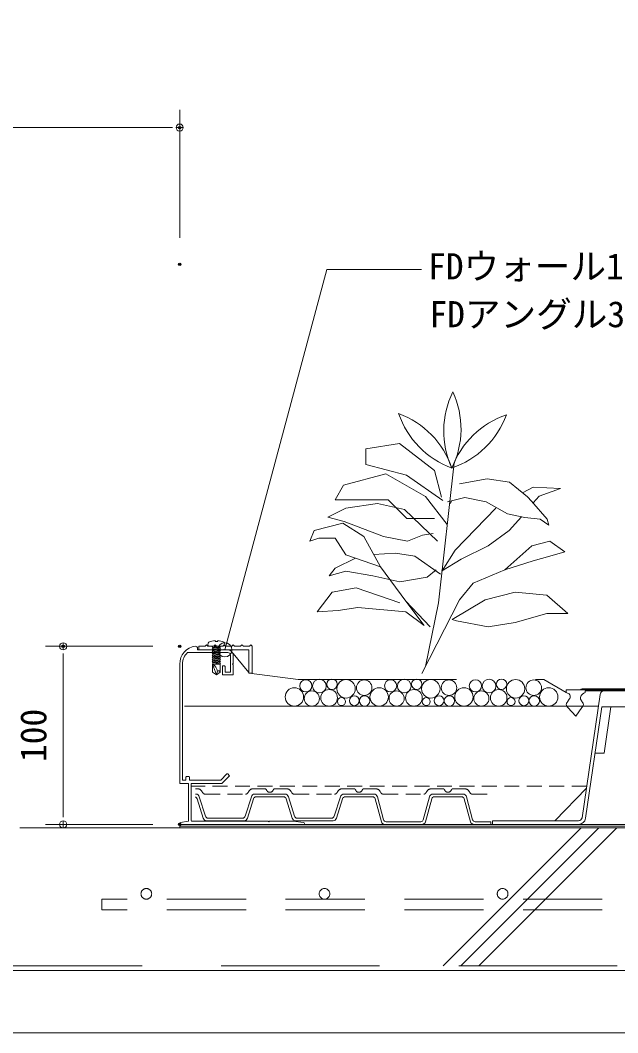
# Model space of a CAD drawing. Units: millimetres, scale not verified. Extents: x -1485 to 1485, y -1050 to 1050.
# Drawn here: x -208 to 128, y -256 to 313 of the extents above; entities that cross this region are included whole.
import ezdxf
from ezdxf.enums import TextEntityAlignment as Align

# ---------------------------------------------------------------- set-up
doc = ezdxf.new("R2010")
doc.units = ezdxf.units.MM
doc.header["$LTSCALE"] = 7
doc.header["$PDMODE"] = 32
doc.header["$PDSIZE"] = 1.4
for name, pattern in [('DASHED1', [1.8, 1.2, -0.6]), ('USER1', [19.05, 12.7, -6.35]), ('USER2', [9.525, 6.35, -3.175])]:
    doc.linetypes.add(name, pattern=pattern)
for name, color, linetype, lineweight in [('0-0_0', 7, 'Continuous', 9), ('0-3_HATCH', 9, 'Continuous', 18), ('0-4_KUTAI', 3, 'Continuous', 18), ('0-5_BOUSUI', 1, 'Continuous', 18), ('0-7_dannnetu', 6, 'Continuous', 18), ('0-8_KANAMONO', 4, 'Continuous', 18), ('0-A_tensen', 7, 'USER2', 18), ('0-C_MOJI', 7, 'Continuous', 18), ('0-D_ecom', 7, 'Continuous', 9), ('0-E_GREEN', 3, 'Continuous', 18), ('0-F_bousui2', 7, 'USER1', 9), ('1-0_FD-L', 8, 'DASHED1', 18)]:
    doc.layers.add(name, color=color, linetype=linetype, lineweight=lineweight)
doc.layers.add('0-2_DEFPOINTS', color=7, linetype='Continuous')
doc.styles.add('ＭＳ ゴシック', font='')
doc.styles.get('ＭＳ ゴシック').set_extended_font_data('MS Gothic')

# ---------------------------------------------------------------- blocks, each defined once
blk = doc.blocks.new('_Dot')
at = {"layer": '0-0_0'}
for p, q in [((-0.5, 0), (-1, 0)), ((0.25, 0), (-0.25, 0))]:
    blk.add_line(p, q, dxfattribs=at)
blk.add_circle((0, 0), 0.25, dxfattribs=at)
blk = doc.blocks.new('D2')
at = {"layer": '0-2_DEFPOINTS'}
for p in [(1301.408, 1011.199), (1366.837, 1011.199), (1366.837, 911.199)]:
    blk.add_point(p, dxfattribs=at)
at = {"layer": '0-C_MOJI', "lineweight": 9}
for p, q in [((1351.837, 1011.199), (1291.408, 1011.199)), ((1301.408, 919.199), (1301.408, 1003.199)), ((1351.837, 911.199), (1291.408, 911.199))]:
    blk.add_line(p, q, dxfattribs=at)
at = {"layer": '0-C_MOJI', "xscale": 8, "yscale": 8}
for p, rotation in [((1301.408, 1011.199), 90), ((1301.408, 911.199), 270)]:
    blk.add_blockref('_Dot', p, dxfattribs=dict(at, rotation=rotation))
at = {"layer": '0-C_MOJI', "style": 'ＭＳ ゴシック'}
blk.add_text('100', height=14.66, rotation=90, dxfattribs=at).set_placement((1296.408, 946.199), align=Align.BOTTOM_LEFT)
blk = doc.blocks.new('D4')
at = {"layer": '0-2_DEFPOINTS'}
for p in [(1366.837, 1302.469), (955.111, 1284.17), (1366.837, 1225.639)]:
    blk.add_point(p, dxfattribs=at)
at = {"layer": '0-C_MOJI', "lineweight": 9}
for p, q in [((955.111, 1299.17), (955.111, 1312.469)), ((1366.837, 1240.639), (1366.837, 1312.469)), ((963.111, 1302.469), (1358.837, 1302.469))]:
    blk.add_line(p, q, dxfattribs=at)
at = {"layer": '0-C_MOJI', "xscale": 8, "yscale": 8, "rotation": 180}
blk.add_blockref('_Dot', (955.111, 1302.469), dxfattribs=at)
at = {"layer": '0-C_MOJI', "xscale": 8, "yscale": 8}
blk.add_blockref('_Dot', (1366.837, 1302.469), dxfattribs=at)
at = {"layer": '0-C_MOJI', "style": 'ＭＳ ゴシック'}
for s, p in [('メンテナンス通路', (1080.974, 1341.522)), ('500程度', (1125.974, 1311.522))]:
    blk.add_text(s, height=14.66, dxfattribs=at).set_placement(p, align=Align.BOTTOM_LEFT)

msp = doc.modelspace()

# ---------------------------------------------------------------- linework, layer by layer
at = {"layer": '0-3_HATCH'}
for p, q in [((29.683, -218.279), (107.183, -140.779)), ((39.683, -218.279), (117.183, -140.779)), ((49.683, -218.279), (127.183, -140.779))]:
    msp.add_line(p, q, dxfattribs=at)
at = {"layer": '0-4_KUTAI'}
msp.add_line((852.491, -140.779), (-207.912, -140.779), dxfattribs=at)
at = {"layer": '0-5_BOUSUI'}
msp.add_line((852.491, -139.779), (-118.186, -139.779), dxfattribs=at)
msp.add_lwpolyline([(852.491, -255.779), (-628.272, -255.779), (-671.912, -212.14), (-671.912, 94.221)], dxfattribs=at)
msp.add_lwpolyline([(-118.186, -138.779), (231.814, -138.779), (231.814, -139.779), (-118.186, -139.779)], close=True, dxfattribs=at)
at = {"layer": '0-7_dannnetu'}
msp.add_line((852.491, -220.779), (-628.272, -220.779), dxfattribs=at)
at = {"layer": '0-8_KANAMONO'}
for p, q in [((-108.186, -40.479), (-108.186, -39.779)), ((-107.458, -40.479), (-107.458, -38.779)), ((-93.864, -38.779), (-101.364, -38.779)), ((-100.014, -39.279), (-99.514, -38.779)), ((-95.714, -40.379), (-100.014, -39.279)), ((-95.214, -39.879), (-100.014, -39.279)), ((-95.214, -39.879), (-99.514, -38.779)), ((-99.514, -39.407), (-99.514, -39.979)), ((-95.714, -39.179), (-97.278, -38.779)), ((-95.714, -39.179), (-95.314, -38.779)), ((-95.714, -39.179), (-95.714, -39.751)), ((-113.728, -42.279), (-91.186, -42.279)), ((-91.186, -40.779), (-107.886, -40.779)), ((-100.014, -40.479), (-99.514, -39.979)), ((-95.214, -41.079), (-100.014, -40.479)), ((-95.714, -41.579), (-100.014, -40.479)), ((-100.014, -41.679), (-99.514, -41.179)), ((-95.214, -42.279), (-100.014, -41.679)), ((-95.714, -42.779), (-100.014, -41.679)), ((-100.014, -42.879), (-99.514, -42.379)), ((-95.214, -43.479), (-100.014, -42.879)), ((-95.714, -43.979), (-100.014, -42.879)), ((-100.014, -44.079), (-99.514, -43.579)), ((-95.214, -44.679), (-100.014, -44.079)), ((-95.714, -45.179), (-100.014, -44.079)), ((-100.014, -45.279), (-99.514, -44.779)), ((-95.214, -45.879), (-100.014, -45.279)), ((-95.714, -46.379), (-100.014, -45.279)), ((-95.214, -41.079), (-99.514, -39.979)), ((-99.514, -40.607), (-99.514, -41.179)), ((-95.214, -42.279), (-99.514, -41.179)), ((-99.514, -41.807), (-99.514, -42.379)), ((-95.214, -43.479), (-99.514, -42.379)), ((-99.514, -43.007), (-99.514, -43.579)), ((-95.214, -44.679), (-99.514, -43.579)), ((-99.514, -44.207), (-99.514, -44.779)), ((-95.214, -45.879), (-99.514, -44.779)), ((-99.514, -45.407), (-99.514, -45.979)), ((-95.714, -40.379), (-95.214, -39.879)), ((-95.714, -40.379), (-95.714, -40.951)), ((-95.714, -41.579), (-95.214, -41.079)), ((-95.714, -41.579), (-95.714, -42.151)), ((-95.714, -42.779), (-95.214, -42.279)), ((-95.714, -42.779), (-95.714, -43.351)), ((-95.714, -43.979), (-95.214, -43.479)), ((-95.714, -43.979), (-95.714, -44.551)), ((-95.714, -45.179), (-95.214, -44.679)), ((-95.714, -45.179), (-95.714, -45.751)), ((-89.686, -43.779), (-89.686, -53.035)), ((-118.186, -48.724), (-118.186, -115.479)), ((-116.686, -113.679), (-116.686, -48.724)), ((-100.014, -46.479), (-99.514, -45.979)), ((-95.214, -47.079), (-100.014, -46.479)), ((-95.714, -47.579), (-100.014, -46.479)), ((-100.014, -47.679), (-99.514, -47.179)), ((-95.214, -48.279), (-100.014, -47.679)), ((-95.714, -48.779), (-100.014, -47.679)), ((-97.614, -54.779), (-99.764, -48.779)), ((-99.764, -53.274), (-99.764, -48.779)), ((-99.764, -48.779), (-95.464, -48.779)), ((-95.214, -47.079), (-99.514, -45.979)), ((-99.514, -46.607), (-99.514, -47.179)), ((-95.214, -48.279), (-99.514, -47.179)), ((-99.514, -47.807), (-99.514, -48.779)), ((-95.714, -46.379), (-95.214, -45.879)), ((-95.714, -46.379), (-95.714, -46.951)), ((-95.714, -47.579), (-95.214, -47.079)), ((-95.714, -47.579), (-95.714, -48.151)), ((-95.714, -48.779), (-95.214, -48.279)), ((-95.464, -53.274), (-95.464, -48.779)), ((-94.186, -50.135), (-94.186, -54.535)), ((-92.986, -49.835), (-93.886, -49.835)), ((-92.686, -53.035), (-92.686, -50.135)), ((-97.614, -54.779), (-99.764, -53.274)), ((-97.614, -54.779), (-96.979, -52.774)), ((-97.614, -54.779), (-95.464, -53.274)), ((-93.886, -54.835), (-88.486, -54.835)), ((-89.986, -53.335), (-92.386, -53.335)), ((-77.758, -53.779), (-79.158, -53.779)), ((109.101, -62.579), (155.77, -62.579)), ((99.597, -69.925), (100.386, -68.533)), ((106.916, -68.533), (107.706, -69.925)), ((-114.686, -112.279), (-114.686, -113.679)), ((-112.986, -111.979), (-114.386, -111.979)), ((-112.686, -113.679), (-112.686, -112.279)), ((-91.671, -110.464), (-95.098, -113.891)), ((-94.352, -115.691), (-90.398, -111.737)), ((-90.398, -111.313), (-91.246, -110.464)), ((-117.886, -115.779), (-113.486, -115.779)), ((-114.986, -113.979), (-116.386, -113.979)), ((-113.186, -116.079), (-113.186, -136.728)), ((-95.31, -113.979), (-112.386, -113.979)), ((-111.686, -136.679), (-111.686, -116.079)), ((-111.386, -115.779), (-94.564, -115.779)), ((-113.434, -137.023), (-117.772, -137.787)), ((-117.686, -138.779), (-48.686, -138.779))]:
    msp.add_line(p, q, dxfattribs=at)
for points in [[(-107.458, -38.779), (-103.958, -38.779), (-103.208, -37.979), (-102.458, -38.779), (-98.958, -38.779), (-98.208, -37.979), (-97.458, -38.779), (-93.958, -38.779), (-93.208, -37.979), (-92.458, -38.779), (-88.958, -38.779), (-88.208, -37.979), (-87.458, -38.779), (-83.958, -38.779), (-83.208, -37.979), (-82.458, -38.779), (-78.958, -38.779), (-78.208, -37.979), (-77.458, -38.779), (-77.458, -53.479)], [(-98.365, -35.604), (-98.365, -36.104), (-96.865, -36.104), (-96.865, -35.604)], [(-79.458, -53.479), (-79.458, -40.779), (-93.045, -40.779), (-93.208, -40.629), (-93.353, -40.779), (-107.158, -40.779)], [(-88.398, -48.623), (-88.186, -48.411), (-88.186, -43.779)], [(-88.186, -54.535), (-88.186, -49.259), (-88.398, -49.047)], [(99.537, -65.022), (98.829, -64.679), (98.829, -63.179), (166.042, -63.179), (166.042, -64.679), (165.334, -65.022)], [(109.474, -63.779), (109.474, -64.679), (108.766, -65.022)], [(156.105, -65.022), (155.398, -64.679), (155.398, -63.779), (109.474, -63.779)], [(107.627, -73.094), (104.151, -77.979), (99.675, -73.094)], [(-68.398, -137.191), (-68.61, -136.979), (-111.386, -136.979)], [(-48.617, -137.784), (-54.436, -136.979), (-67.761, -136.979), (-67.974, -137.191)]]:
    msp.add_lwpolyline(points, dxfattribs=at)
for centre, radius, start, end in [((-108.186, -48.724), 10, 96.37937, 180), ((-109.186, -39.779), 1, 360, 96.37937), ((-97.705, -38.704), 4.75, 151.1191, 168.78043), ((-101.364, -37.779), 1, 180, 270), ((-97.614, -46.875), 11.296, 93.80906, 112.10088), ((-97.614, -46.875), 11.296, 67.89912, 86.19515), ((-93.864, -37.779), 1, 270, 0), ((-97.524, -38.704), 4.75, 11.21957, 28.8809), ((-108.186, -48.724), 8.5, 130.69866, 180), ((-107.886, -40.479), 0.3, 180, 270), ((-107.158, -40.479), 0.3, 180, 270), ((-91.186, -43.779), 3, 360, 90), ((-91.186, -43.779), 1.5, 360, 90), ((-102.309, -53.521), 5.381, 7.98368, 61.7858), ((-93.886, -50.135), 0.3, 90, 180), ((-92.986, -50.135), 0.3, 360, 90), ((-88.186, -48.835), 0.3, 135, 225), ((-96.408, -53.588), 0.995, 18.41711, 125.05239), ((-93.886, -54.535), 0.3, 180, 270), ((-92.386, -53.035), 0.3, 180, 270), ((-89.986, -53.035), 0.3, 270, 0), ((-88.486, -54.535), 0.3, 270, 0), ((-79.158, -53.479), 0.3, 180, 270), ((-77.758, -53.479), 0.3, 270, 0), ((99.127, -66.979), 2, 309.01589, 78.18299), ((109.101, -68.088), 5.508, 90, 116.99147), ((110.168, -68.003), 3.294, 115.18273, 189.26669), ((100.856, -71.479), 2, 129.0159, 233.82139), ((106.447, -71.479), 2, 306.17861, 50.9841), ((-116.386, -113.679), 0.3, 180, 270), ((-114.986, -113.679), 0.3, 270, 0), ((-114.386, -112.279), 0.3, 90, 180), ((-112.986, -112.279), 0.3, 360, 90), ((-112.386, -113.679), 0.3, 180, 270), ((-91.459, -110.676), 0.3, 45, 135), ((-90.61, -111.525), 0.3, 315, 45), ((-117.886, -115.479), 0.3, 180, 270), ((-113.486, -116.079), 0.3, 360, 90), ((-111.386, -116.079), 0.3, 90, 180), ((-95.31, -113.679), 0.3, 270, 315), ((-94.564, -115.479), 0.3, 270, 315), ((-117.686, -138.279), 0.5, 99.98565, 270), ((-113.486, -136.728), 0.3, 279.98565, 360), ((-111.386, -136.679), 0.3, 180, 270), ((-68.186, -136.979), 0.3, 225, 315), ((-48.686, -138.279), 0.5, 270, 82.12579)]:
    msp.add_arc(centre, radius, start, end, dxfattribs=at)
at = {"layer": '0-A_tensen'}
msp.add_line((852.491, -186.779), (-161.912, -186.779), dxfattribs=at)
msp.add_lwpolyline([(852.491, -180.779), (-161.912, -180.779), (-161.912, -186.779)], dxfattribs=at)
for centre in [(-136.912, -177.779), (-36.912, -177.779), (63.088, -177.779)]:
    msp.add_circle(centre, 3, dxfattribs=at)
at = {"layer": '0-C_MOJI'}
for p, q in [((-92.854, -40.779), (-35.607, 172.868)), ((-35.607, 172.868), (17.625, 172.868))]:
    msp.add_line(p, q, dxfattribs=at)
msp.add_circle((-92.854, -40.779), 4, dxfattribs=at)
at = {"layer": '0-D_ecom', "color": 150, "lineweight": 18}
for p, q in [((107.686, -135.069), (117.822, -65.917)), ((120.296, -63.779), (144.575, -63.779)), ((123.891, -72.779), (120.08, -98.779)), ((115.027, -98.779), (120.08, -98.779)), ((110.112, -118.517), (92.484, -136.779))]:
    msp.add_line(p, q, dxfattribs=at)
at = {"layer": '0-D_ecom', "color": 1, "lineweight": 18}
for p, q in [((-118.186, -139.779), (-118.186, -140.779)), ((852.491, -139.779), (-118.186, -139.779))]:
    msp.add_line(p, q, dxfattribs=at)
at = {"layer": '0-D_ecom', "color": 150, "lineweight": 18}
for points in [[(155.206, -135.359), (146.033, -72.779), (118.838, -72.779), (109.665, -135.359)], [(105.707, -138.779), (57.436, -138.779), (57.436, -136.779), (105.707, -136.779)]]:
    msp.add_lwpolyline(points, dxfattribs=at)
at = {"layer": '0-D_ecom'}
for centre, radius in [((-53.79, -67.221), 5.158), ((-47.356, -61.014), 3.421), ((-39.716, -61.091), 3.851), ((-32.691, -60.115), 2.929), ((-24.796, -62.653), 5.17), ((-14.599, -62.037), 4.364), ((-6.194, -67.221), 5.158), ((0.24, -61.014), 3.421), ((7.879, -61.091), 3.851), ((14.905, -60.115), 2.929), ((22.799, -62.653), 5.17), ((32.997, -62.037), 4.364), ((41.401, -67.221), 5.158), ((47.836, -61.014), 3.421), ((55.475, -61.091), 3.851), ((62.5, -60.115), 2.929), ((70.395, -62.653), 5.17), ((80.593, -62.037), 4.364), ((88.997, -67.221), 5.158), ((-44.016, -68.126), 4.253), ((-34.294, -67.708), 4.671), ((-27.35, -69.833), 2.261), ((-20.142, -69.347), 2.774), ((-14.353, -69.451), 2.929), ((3.58, -68.126), 4.253), ((13.301, -67.708), 4.671), ((20.245, -69.833), 2.261), ((27.454, -69.347), 2.774), ((33.243, -69.451), 2.929), ((51.175, -68.126), 4.253), ((60.897, -67.708), 4.671), ((67.841, -69.833), 2.261), ((75.049, -69.347), 2.774), ((80.838, -69.451), 2.929)]:
    msp.add_circle(centre, radius, dxfattribs=at)
at = {"layer": '0-D_ecom', "color": 150, "lineweight": 18}
for centre, radius, start, end in [((120.296, -66.279), 2.5, 90, 171.66123), ((105.707, -134.779), 2, 270, 351.66123), ((105.707, -134.779), 4, 270, 351.66123)]:
    msp.add_arc(centre, radius, start, end, dxfattribs=at)
at = {"layer": '0-E_GREEN'}
for p, q in [((35.868, 64.3), (27.127, -14.373)), ((38.939, 52.402), (54.357, 55.293)), ((54.357, 55.293), (66.884, 53.365)), ((66.884, 53.365), (77.002, 45.175)), ((74.363, 47.311), (80.329, 50.653)), ((83.707, 45.586), (80.326, 41.698)), ((80.329, 50.653), (95.53, 49.808)), ((95.53, 49.808), (83.707, 45.586)), ((-7.201, 41.363), (-24.935, 38.83)), ((32.193, 42.284), (41.83, 44.693)), ((34.323, 42.816), (33.882, 41.363)), ((41.83, 44.693), (53.875, 42.284)), ((53.875, 42.284), (65.921, 35.538)), ((77.002, 45.175), (79.411, 42.766)), ((79.411, 42.766), (88.084, 32.647)), ((-24.935, 38.83), (-35.069, 33.763)), ((36.416, 15.184), (59.217, 38.83)), ((65.921, 35.538), (75.557, 33.611)), ((-26.624, 30.385), (-42.669, 26.163)), ((-35.069, 33.763), (-25.78, 31.229)), ((-14.801, 22.785), (-26.624, 30.385)), ((-25.78, 31.229), (-3.823, 22.785)), ((73.63, 33.996), (66.817, 26.163)), ((75.557, 33.611), (84.229, 32.647)), ((84.229, 32.647), (89.048, 29.275)), ((88.084, 32.647), (89.048, 29.275)), ((-42.669, 26.163), (-45.203, 20.251)), ((-3.823, 22.785), (9.689, 20.251)), ((9.689, 20.251), (18.134, 23.629)), ((18.134, 23.629), (24.045, 24.474)), ((66.817, 26.163), (54.995, 17.718)), ((-45.203, 20.251), (-40.136, 21.94)), ((-40.136, 21.94), (-30.847, 21.94)), ((-30.847, 21.94), (-24.935, 12.651)), ((54.995, 17.718), (39.794, 10.117)), ((64.284, 4.206), (79.485, 17.718)), ((79.485, 17.718), (89.618, 20.251)), ((28.267, 1.672), (13.911, 11.806)), ((36.416, 15.184), (29.118, 3.547)), ((89.618, 11.806), (80.329, 9.273)), ((-19.457, 10.745), (-30.847, 5.05)), ((-5.512, 5.895), (8.844, -13.528)), ((39.794, 10.117), (28.815, 3.361)), ((80.329, 9.273), (64.284, 4.206)), ((-30.847, 5.05), (-34.225, 0.828)), ((-34.225, 0.828), (-24.935, 3.361)), ((-24.935, 3.361), (-9.734, 0.828)), ((-9.734, 0.828), (5.466, -2.55)), ((20.667, -0.017), (25.734, 4.206)), ((46.55, -3.394), (64.284, 4.206)), ((5.466, -2.55), (20.667, -0.017)), ((38.949, -12.684), (46.55, -3.394)), ((-32.536, -8.461), (-40.98, -19.44)), ((-19.024, -5.928), (-32.536, -8.461)), ((5.466, -14.373), (-19.024, -5.928)), ((53.306, -12.684), (70.195, -8.461)), ((70.195, -8.461), (87.93, -10.15)), ((87.93, -10.15), (99.752, -20.284)), ((-29.158, -18.595), (-18.179, -16.906)), ((-18.179, -16.906), (8.844, -19.44)), ((8.844, -13.528), (18.978, -27.04)), ((8.844, -13.528), (22.356, -27.885)), ((17.837, -54.064), (38.949, -12.684)), ((27.127, -14.373), (19.866, -50.087)), ((34.727, -23.662), (53.306, -12.684)), ((-40.98, -19.44), (-29.158, -18.595)), ((8.844, -19.44), (18.978, -27.04)), ((87.93, -20.284), (70.195, -25.351)), ((99.752, -20.284), (87.93, -20.284)), ((37.26, -24.507), (34.727, -23.662)), ((54.995, -27.885), (37.26, -24.507)), ((70.195, -25.351), (54.995, -27.885))]:
    msp.add_line(p, q, dxfattribs=at)
for points in [[(28.809, 44.895), (24.784, 59.918), (5.138, 75.116), (-13.695, 72.008), (-13.695, 63.373), (9.205, 57.237), (29.5, 43.168)], [(24.835, 32.979), (9.285, 32.979), (-1.166, 43.43), (-30.973, 43.43), (-26.161, 51.764), (-2.444, 58.119), (19.849, 45.248), (31.919, 29.525)], [(26.578, 20.251), (8, 37.985), (-7.201, 41.363)], [(-24.935, 12.651), (-5.512, 5.895), (-14.801, 22.785)], [(89.618, 20.251), (98.063, 14.34), (89.618, 11.806)], [(13.911, 11.806), (2.933, 13.495), (-9.297, 12.776)]]:
    msp.add_lwpolyline(points, dxfattribs=at)
for centre, start, end in [((79.487, 82.194), 153.71754, 204.97119), ((-9.703, 83.215), 333.71754, 24.97119), ((51.588, 107.785), 198.71754, 249.97119), ((-12.2, 45.44), 18.71754, 69.97119), ((81.119, 44.372), 108.71754, 159.97119), ((18.774, 108.16), 288.71754, 339.97119)]:
    msp.add_arc(centre, 49.464, start, end, dxfattribs=at)
at = {"layer": '0-F_bousui2'}
msp.add_line((-628.272, -218.279), (852.491, -218.279), dxfattribs=at)
at = {"layer": '1-0_FD-L', "color": 4, "linetype": 'USER1'}
for p, q in [((-89.064, -41.658), (-79.458, -53.479)), ((-79.158, -53.779), (-51.685, -57.379)), ((-51.685, -57.379), (86.185, -57.379)), ((98.829, -64.679), (86.185, -57.379))]:
    msp.add_line(p, q, dxfattribs=at)
at = {"layer": '1-0_FD-L', "color": 4, "linetype": 'Continuous'}
msp.add_line((-115.564, -72.379), (116.997, -72.379), dxfattribs=at)
at = {"layer": '1-0_FD-L'}
for p, q in [((110.279, -117.379), (-111.686, -117.379)), ((-109.314, -118.779), (-108.263, -118.779)), ((-76.866, -118.779), (-70.393, -118.779)), ((-64.736, -118.779), (-58.263, -118.779)), ((-26.866, -118.779), (-20.393, -118.779)), ((-14.736, -118.779), (-8.263, -118.779)), ((23.134, -118.779), (29.607, -118.779)), ((35.264, -118.779), (41.737, -118.779)), ((-105.691, -120.236), (-105.201, -121.051)), ((-103.915, -121.779), (-81.214, -121.779)), ((-79.927, -121.051), (-79.438, -120.236)), ((-55.691, -120.236), (-55.201, -121.051)), ((-53.915, -121.779), (-31.214, -121.779)), ((-29.927, -121.051), (-29.438, -120.236)), ((-5.691, -120.236), (-5.201, -121.051)), ((-3.915, -121.779), (18.786, -121.779)), ((20.073, -121.051), (20.562, -120.236)), ((44.309, -120.236), (44.799, -121.051)), ((46.085, -121.779), (57.436, -121.779))]:
    msp.add_line(p, q, dxfattribs=at)
at = {"layer": '1-0_FD-L', "linetype": 'Continuous'}
for p, q in [((-109.314, -121.779), (-109.099, -121.779)), ((-104.959, -135.297), (-108.417, -124.391)), ((-107.167, -123.262), (-103.709, -134.168)), ((-81.42, -134.168), (-77.962, -123.262)), ((-76.711, -124.391), (-80.169, -135.297)), ((-76.03, -121.779), (-59.099, -121.779)), ((-59.866, -123.279), (-75.262, -123.279)), ((-54.959, -135.297), (-58.417, -124.391)), ((-57.167, -123.262), (-53.709, -134.168)), ((-31.42, -134.168), (-27.962, -123.262)), ((-26.711, -124.391), (-30.169, -135.297)), ((-26.03, -121.779), (-9.099, -121.779)), ((-9.866, -123.279), (-25.262, -123.279)), ((-4.959, -137.297), (-8.417, -124.391)), ((-7.167, -123.262), (-3.709, -136.168)), ((18.58, -136.168), (22.038, -123.262)), ((23.289, -124.391), (19.831, -137.297)), ((23.97, -121.779), (40.901, -121.779)), ((40.134, -123.279), (24.738, -123.279)), ((45.041, -137.297), (41.583, -124.391)), ((42.833, -123.262), (46.291, -136.168)), ((-102.26, -135.279), (-82.869, -135.279)), ((-52.26, -135.279), (-32.869, -135.279)), ((-82.101, -136.779), (-103.028, -136.779)), ((-32.101, -136.779), (-53.028, -136.779)), ((17.899, -138.779), (-3.028, -138.779)), ((-2.26, -137.279), (17.131, -137.279))]:
    msp.add_line(p, q, dxfattribs=at)
msp.add_lwpolyline([(47.74, -137.279), (56.436, -137.279), (56.436, -138.779), (46.972, -138.779)], dxfattribs=at)
at = {"layer": '1-0_FD-L'}
for centre, radius, start, end in [((-108.263, -121.779), 3, 30.96376, 90), ((-76.866, -121.779), 3, 90, 149.03624), ((-70.393, -119.779), 1, 19.47122, 90), ((-64.736, -119.779), 1, 90, 160.52878), ((-58.263, -121.779), 3, 30.96376, 90), ((-26.866, -121.779), 3, 90, 149.03624), ((-20.393, -119.779), 1, 19.47122, 90), ((-14.736, -119.779), 1, 90, 160.52878), ((-8.263, -121.779), 3, 30.96376, 90), ((23.134, -121.779), 3, 90, 149.03624), ((29.607, -119.779), 1, 19.47122, 90), ((35.264, -119.779), 1, 90, 160.52878), ((41.737, -121.779), 3, 30.96376, 90), ((-103.915, -120.279), 1.5, 210.96376, 270), ((-81.214, -120.279), 1.5, 270, 329.03624), ((-67.564, -118.779), 2, 199.47122, 340.52878), ((-53.915, -120.279), 1.5, 210.96376, 270), ((-31.214, -120.279), 1.5, 270, 329.03624), ((-17.564, -118.779), 2, 199.47122, 340.52878), ((-3.915, -120.279), 1.5, 210.96376, 270), ((18.786, -120.279), 1.5, 270, 329.03624), ((32.436, -118.779), 2, 199.47122, 340.52878), ((46.085, -120.279), 1.5, 210.96376, 270)]:
    msp.add_arc(centre, radius, start, end, dxfattribs=at)
at = {"layer": '1-0_FD-L', "linetype": 'Continuous'}
for centre, radius, start, end in [((-109.866, -124.779), 1.5, 15, 68.40846), ((-109.099, -123.779), 2, 15, 90), ((-76.03, -123.779), 2, 90, 165), ((-75.262, -124.779), 1.5, 90, 165), ((-59.866, -124.779), 1.5, 15, 90), ((-59.099, -123.779), 2, 15, 90), ((-26.03, -123.779), 2, 90, 165), ((-25.262, -124.779), 1.5, 90, 165), ((-9.866, -124.779), 1.5, 15, 90), ((-9.099, -123.779), 2, 15, 90), ((23.97, -123.779), 2, 90, 165), ((24.738, -124.779), 1.5, 90, 165), ((40.134, -124.779), 1.5, 15, 90), ((40.901, -123.779), 2, 15, 90), ((-103.028, -134.779), 2, 195, 270), ((-102.26, -133.779), 1.5, 195, 270), ((-82.869, -133.779), 1.5, 270, 345), ((-82.101, -134.779), 2, 270, 345), ((-53.028, -134.779), 2, 195, 270), ((-52.26, -133.779), 1.5, 195, 270), ((-32.869, -133.779), 1.5, 270, 345), ((-32.101, -134.779), 2, 270, 345), ((-2.26, -135.779), 1.5, 195, 270), ((17.131, -135.779), 1.5, 270, 345), ((47.74, -135.779), 1.5, 195, 270), ((-3.028, -136.779), 2, 195, 270), ((17.899, -136.779), 2, 270, 345), ((46.972, -136.779), 2, 195, 270)]:
    msp.add_arc(centre, radius, start, end, dxfattribs=at)

# ---------------------------------------------------------------- block references
at = {"layer": '0-C_MOJI'}
for name in ['D4', 'D2']:
    msp.add_blockref(name, (-1485.022, -1049.978), dxfattribs=at)

# ---------------------------------------------------------------- texts
at = {"layer": '0-C_MOJI', "style": 'ＭＳ ゴシック'}
for s, p in [('FDウォール100R', (21.254, 162.868)), ('FDアングル30L', (21.981, 135.979))]:
    msp.add_text(s, height=14.66, dxfattribs=at).set_placement(p, align=Align.BOTTOM_LEFT)

doc.saveas('drawing.dxf')
